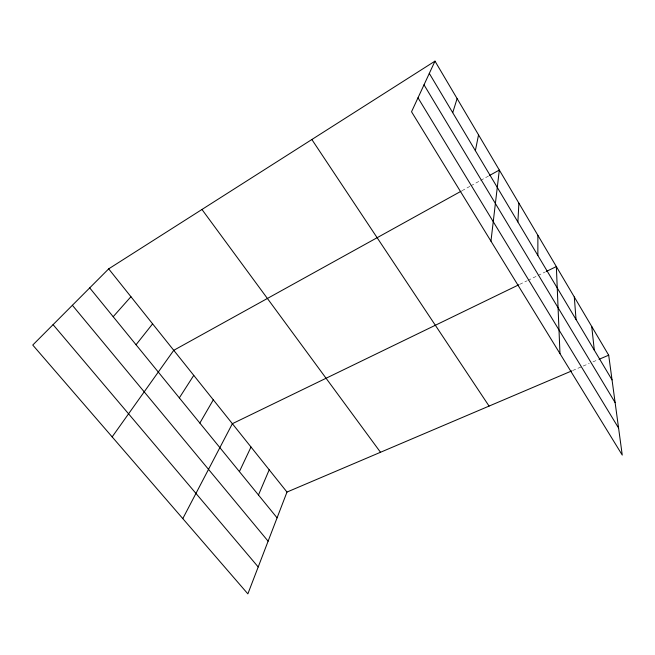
<?xml version="1.0" encoding="UTF-8"?>
<svg xmlns="http://www.w3.org/2000/svg" width="655" height="655" viewBox="0 0 655 655"><rect width="100%" height="100%" fill="white"/><g stroke="black" fill="none" stroke-linecap="round" stroke-linejoin="round"><path stroke-width="0.49" stroke-dasharray="3.27 2.46" d="M462.004 190.72L469.995 186.29M470.888 185.799L479.771 180.878M480.664 180.387L488.663 175.958M519.685 284.368L527.021 280.807M527.938 280.365L537.1 275.919M538.017 275.477L545.345 271.923M572.634 370.534L589.279 363.459M592.971 361.879L598.523 359.521"/><path stroke-width="0.98" d="M537.861 255.475L537.886 235.341M517.884 221.963L518.891 203.181M490.955 241.163L499.323 170.054L489.547 175.466M475.366 150.658L478.543 134.881M452.72 112.668L457.108 98.594M571.709 370.927L286.988 492.061L247.868 593.864L32.75 345.046L108.681 268.861L434.985 61.136L608.692 355.198L622.25 455.078L411.536 111.776L434.985 61.136M258.471 495L269.205 469.799M239.402 471.6L251.004 447.013M182.802 518.596L232.369 423.695L518.768 284.81M199.849 423.065L213.301 399.82M179.331 397.88L193.765 375.364M112.161 436.885L173.755 350.31L461.112 191.211M136.035 344.743L152.615 323.857M113.184 316.701L130.934 296.715M546.262 271.473L556.349 266.585L559.984 353.626M599.448 359.128L608.692 355.198M53.08 324.643L258.209 566.96M72.386 305.279L268.116 541.186M89.71 287.897L277.081 517.843M108.681 268.861L286.988 492.061M201.961 209.477L380.506 452.277M311.854 139.523L489.072 406.084M418.005 97.8L618.582 428.059M424.014 84.822L615.127 402.596M429.303 73.401L612.04 379.892M591.727 326.477L594.306 350.147M574.288 296.952L576.048 319.517"/></g></svg>
